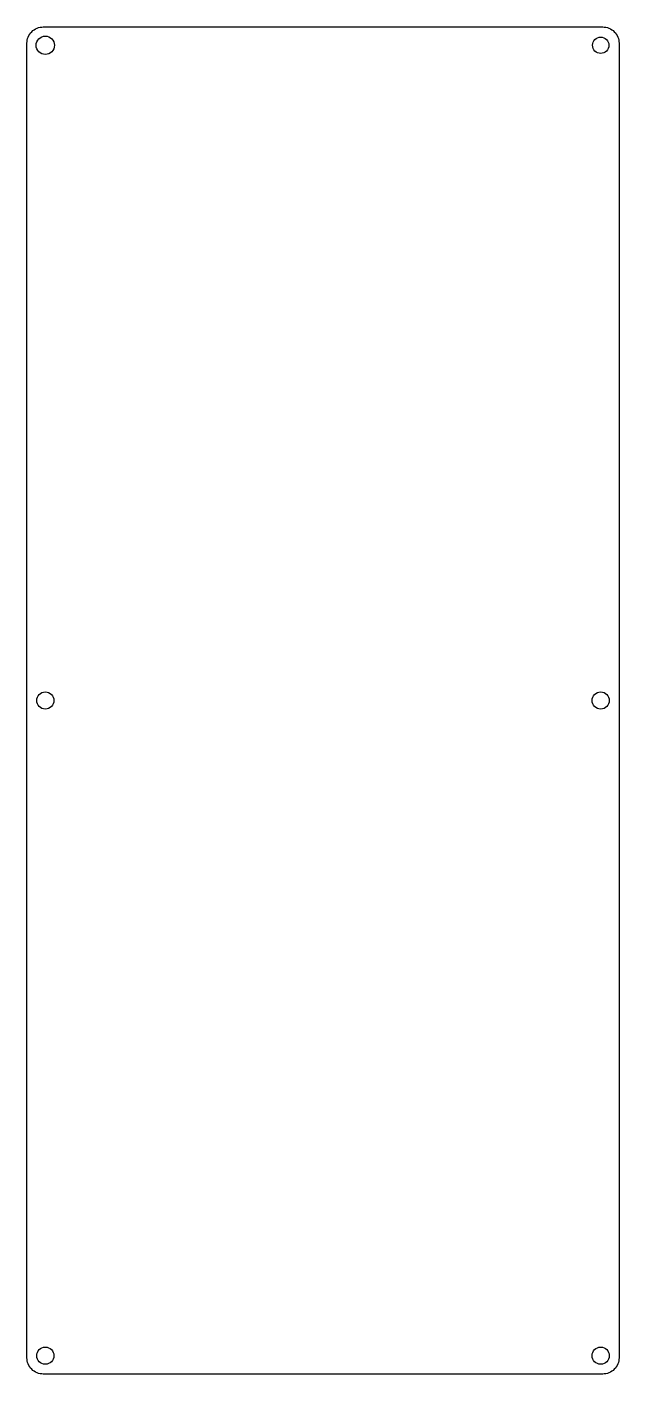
# Model space of a CAD drawing. Header units: millimetres. Extents: x -73 to 73, y -165 to 165.
import ezdxf

# ---------------------------------------------------------------- set-up
doc = ezdxf.new("R2010")
doc.units = ezdxf.units.MM
doc.layers.get('0').update_dxf_attribs({"linetype": 'CONTINUOUS'})

msp = doc.modelspace()

# ---------------------------------------------------------------- linework, layer by layer
msp.add_lwpolyline([(72.5, 161), (72.5, -161, -0.414214), (68.5, -165), (-68.5, -165, -0.414214), (-72.5, -161), (-72.5, 161, -0.414214), (-68.5, 165), (68.5, 165, -0.414214)], format="xyb", close=True)
for centre, radius in [((-68, 160.5), 2.25), ((68, 160.5), 2), ((-68, 0), 2.1), ((68, 0), 2.1), ((-68, -160.5), 2.1), ((68, -160.5), 2.1)]:
    msp.add_circle(centre, radius)

doc.saveas('drawing.dxf')
